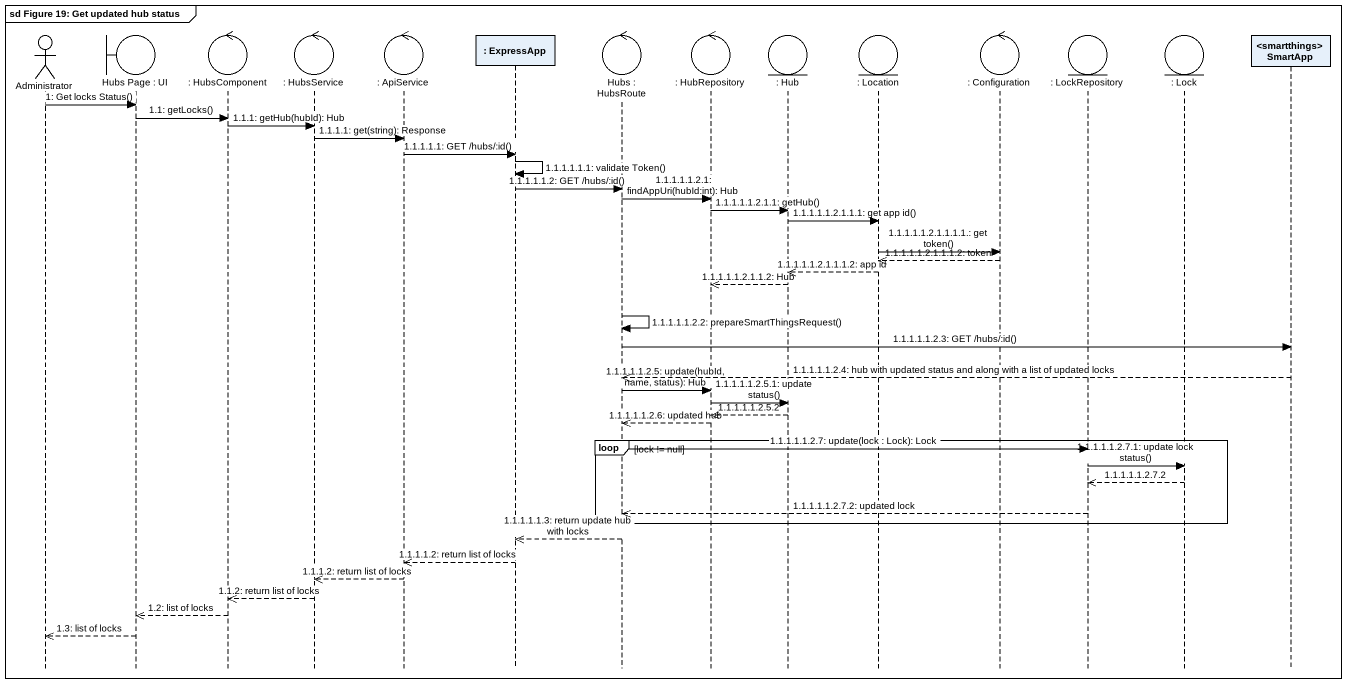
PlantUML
@startuml
mainframe sd Figure 19: Get updated hub status
hide footbox
actor Administrator
boundary "Hubs Page : UI" as Hubs_Page_UI
control ": HubsComponent" as HubsComponent
control ": HubsService" as HubsService
control ": ApiService" as ApiService
participant ": ExpressApp" as ExpressApp
control "Hubs : HubsRoute" as Hubs_HubsRoute
control ": HubRepository" as HubRepository
entity ": Hub" as Hub
entity ": Location" as Location
control ": Configuration" as Configuration
entity ": LockRepository" as LockRepository
entity ": Lock" as Lock
participant "<smartthings> SmartApp" as smartthings_SmartApp

Administrator -> Hubs_Page_UI : 1: Get locks Status()
Hubs_Page_UI -> HubsComponent : 1.1: getLocks()
HubsComponent -> HubsService : 1.1.1: getHub(hubId): Hub
HubsService -> ApiService : 1.1.1.1: get(string): Response
ApiService -> ExpressApp : 1.1.1.1.1: GET /hubs/:id()
ExpressApp -> ExpressApp : 1.1.1.1.1.1: validate Token()
ExpressApp -> Hubs_HubsRoute : 1.1.1.1.1.2: GET /hubs/:id()
Hubs_HubsRoute -> HubRepository : 1.1.1.1.1.2.1: findAppUri(hubId:int): Hub
HubRepository -> Hub : 1.1.1.1.1.2.1.1: getHub()
Hub -> Location : 1.1.1.1.1.2.1.1.1: get app id()
Location -> Configuration : 1.1.1.1.1.2.1.1.1.1.: get token()
Configuration -->> Location : 1.1.1.1.1.2.1.1.1.2: token
Location -->> Hub : 1.1.1.1.1.2.1.1.1.2: app id
Hub -->> HubRepository : 1.1.1.1.1.2.1.1.2: Hub
Hubs_HubsRoute -> Hubs_HubsRoute : 1.1.1.1.1.2.2: prepareSmartThingsRequest()
Hubs_HubsRoute -> smartthings_SmartApp : 1.1.1.1.1.2.3: GET /hubs/:id()
smartthings_SmartApp -->> Hubs_HubsRoute : 1.1.1.1.1.2.4: hub with updated status and along with a list of updated locks
Hubs_HubsRoute -> HubRepository : 1.1.1.1.1.2.5: update(hubId, name, status): Hub
HubRepository -> Hub : 1.1.1.1.1.2.5.1: update status()
Hub -->> HubRepository : 1.1.1.1.1.2.5.2
HubRepository -->> Hubs_HubsRoute : 1.1.1.1.1.2.6: updated hub
loop lock != null
  Hubs_HubsRoute -> LockRepository : 1.1.1.1.1.2.7: update(lock : Lock): Lock
  LockRepository -> Lock : 1.1.1.1.1.2.7.1: update lock status()
  Lock -->> LockRepository : 1.1.1.1.1.2.7.2
  LockRepository -->> Hubs_HubsRoute : 1.1.1.1.1.2.7.2: updated lock
end
Hubs_HubsRoute -->> ExpressApp : 1.1.1.1.1.3: return update hub with locks
ExpressApp -->> ApiService : 1.1.1.1.2: return list of locks
ApiService -->> HubsService : 1.1.1.2: return list of locks
HubsService -->> HubsComponent : 1.1.2: return list of locks
HubsComponent -->> Hubs_Page_UI : 1.2: list of locks
Hubs_Page_UI -->> Administrator : 1.3: list of locks
@enduml
